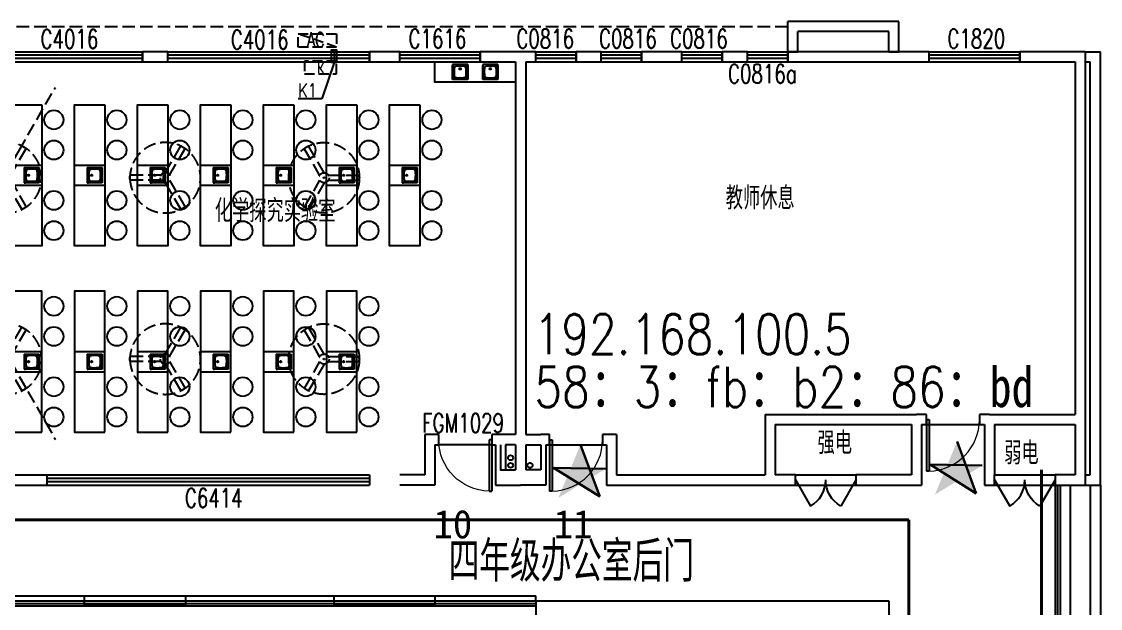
# Model space of a CAD drawing. Extents: x 447078 to 1776277, y 243534 to 519428.
# Drawn here: x 974596 to 995996, y 481491 to 493141 of the extents above; entities that cross this region are included whole.
import ezdxf

# ---------------------------------------------------------------- set-up
doc = ezdxf.new("R2010")
doc.units = 0
doc.header["$LTSCALE"] = 1000
doc.header["$MEASUREMENT"] = 0
for name, pattern in [('AP-02-RETAIL$0$DASH', [0.35, 0.25, -0.1]), ('CCDID0GLB00001', [30, 26.5, -1.5, 0.5, -1.5]), ('DASH', [0.35, 0.25, -0.1]), ('HIDDEN3', [1.905, 1.27, -0.635])]:
    doc.linetypes.add(name, pattern=pattern)
for name, color, linetype in [('A-DOOR', 2, 'Continuous'), ('A-DRAI', 61, 'Continuous'), ('A-EQPM-MECH', 191, 'Continuous'), ('A-FIXT-DASH', 211, 'HIDDEN3'), ('A-FURN', 251, 'Continuous'), ('A-GLAZ-BLIN', 9, 'Continuous'), ('A-HRAL', 104, 'Continuous'), ('A-HYDR', 1, 'CCDID0GLB00001'), ('A-OVER', 23, 'Continuous'), ('A-WALL', 140, 'Continuous'), ('A-WIND', 2, 'Continuous'), ('A-WIND-IDEN', 4, 'Continuous'), ('G-0-XREF', 2, 'Continuous'), ('G-ANNO-NOTE', 80, 'Continuous'), ('X-连廊栏杆修改', 43, 'Continuous'), ('家具', 9, 'Continuous')]:
    doc.layers.add(name, color=color, linetype=linetype)
doc.layers.add('A桥架图层', color=2, linetype='Continuous', lineweight=40)
doc.layers.add('A门禁安装位置', color=1, linetype='Continuous', lineweight=30)
doc.styles.add('_TCH_DIM', font='SIMPLEX', dxfattribs={"bigfont": 'GBCBIG'})
doc.styles.add('_TCH_WINDOW', font='SIMPLEX', dxfattribs={"height": 3.5, "bigfont": 'GBCBIG'})
doc.styles.add('CCDI_T_G02', font='simplex.shx', dxfattribs={"width": 0.8, "bigfont": 'zjdz.shx'})
doc.styles.add('CCDI_T_G03', font='')
doc.styles.add('Note$0$CCDI-TOG-02', font='simplex.shx', dxfattribs={"width": 0.8, "bigfont": 'zjdz.shx'})
doc.styles.get('CCDI_T_G03').set_extended_font_data('SimHei')

# ---------------------------------------------------------------- blocks, each defined once
blk = doc.blocks.new('连廊2F2')
at = {"layer": 'A-GLAZ-BLIN'}
for p, q in [((-253130, 156473), (-253130, 124573)), ((-252930, 156473), (-252930, 124573))]:
    blk.add_line(p, q, dxfattribs=at)
at = {"layer": 'A-HRAL'}
for p, q in [((-253780, 156473), (-253780, 124573)), ((-253730, 156473), (-253730, 124573))]:
    blk.add_line(p, q, dxfattribs=at)
at = {"layer": 'A-WALL'}
for p, q in [((-253230, 165073), (-252930, 165073)), ((-253230, 165073), (-253230, 164873)), ((-252930, 156473), (-252930, 165073)), ((-253230, 164873), (-253130, 164873)), ((-253130, 156673), (-253130, 164873)), ((-253230, 156673), (-253130, 156673)), ((-253230, 156673), (-253230, 156473)), ((-253230, 156473), (-252930, 156473))]:
    blk.add_line(p, q, dxfattribs=at)
at = {"layer": 'X-连廊栏杆修改'}
for p, q in [((-253830, 156473), (-253830, 124573)), ((-253530, 156473), (-253530, 124573))]:
    blk.add_line(p, q, dxfattribs=at)
blk = doc.blocks.new('PSG-LG')
at = {"layer": 'A-DRAI'}
for centre in [(56400, 13341), (56400, 13191)]:
    blk.add_circle(centre, 50, dxfattribs=at)
at = {"layer": 'A-HYDR'}
blk.add_circle((56784, 13191), 50, dxfattribs=at)
at = {"layer": 'A-WALL'}
blk.add_lwpolyline([(56200, 13600), (56200, 13100), (56500, 13100)], dxfattribs=at)
blk = doc.blocks.new('dfc-1')
at = {"layer": 'A-FURN', "linetype": 'DASH'}
for p, q in [((0, 100), (306, 630)), ((87, 50), (392, 580)), ((-87, 50), (-698, 50)), ((-87, -50), (-698, -50)), ((0, -100), (306, -630)), ((87, -50), (392, -580))]:
    blk.add_line(p, q, dxfattribs=at)
for radius in [700, 100, 10]:
    blk.add_circle((0, 0), radius, dxfattribs=at)
for start, end in [(55.904, 64.096), (175.904, 184.096), (295.904, 304.096)]:
    blk.add_arc((0, 0), 700, start, end, dxfattribs=at)
blk = doc.blocks.new('sinkt')
at = {"layer": 'A-FURN'}
for p, q in [((101833719, 17376395), (101833219, 17376395)), ((101833219, 17376395), (101833219, 17375995)), ((101833669, 17376345), (101833369, 17376345)), ((101833369, 17376345), (101833369, 17376045)), ((101833369, 17376345), (101833669, 17376345)), ((101833369, 17376329), (101833393, 17376329)), ((101833623, 17376329), (101833393, 17376329)), ((101833669, 17376045), (101833669, 17376345)), ((101833669, 17376345), (101833669, 17376045)), ((101833719, 17375995), (101833719, 17376395)), ((101833403, 17376221), (101833402, 17376216)), ((101833402, 17376216), (101833402, 17376212)), ((101833402, 17376212), (101833402, 17376207)), ((101833402, 17376207), (101833402, 17376204)), ((101833402, 17376204), (101833402, 17376201)), ((101833402, 17376201), (101833402, 17376198)), ((101833402, 17376198), (101833402, 17376196)), ((101833402, 17376196), (101833402, 17376193)), ((101833402, 17376193), (101833402, 17376187)), ((101833402, 17376187), (101833402, 17376181)), ((101833402, 17376181), (101833402, 17376175)), ((101833402, 17376175), (101833402, 17376169)), ((101833402, 17376169), (101833403, 17376163)), ((101833404, 17376236), (101833403, 17376230)), ((101833403, 17376230), (101833403, 17376226)), ((101833403, 17376226), (101833403, 17376221)), ((101833403, 17376163), (101833403, 17376157)), ((101833403, 17376157), (101833403, 17376151)), ((101833403, 17376151), (101833404, 17376145)), ((101833405, 17376248), (101833404, 17376242)), ((101833404, 17376242), (101833404, 17376236)), ((101833404, 17376145), (101833404, 17376139)), ((101833404, 17376139), (101833404, 17376133)), ((101833404, 17376133), (101833405, 17376127)), ((101833406, 17376259), (101833405, 17376254)), ((101833405, 17376254), (101833405, 17376248)), ((101833405, 17376127), (101833406, 17376121)), ((101833407, 17376269), (101833406, 17376264)), ((101833406, 17376264), (101833406, 17376259)), ((101833406, 17376121), (101833406, 17376115)), ((101833406, 17376115), (101833408, 17376109)), ((101833408, 17376273), (101833407, 17376269)), ((101833409, 17376278), (101833408, 17376273)), ((101833410, 17376282), (101833409, 17376278)), ((101833412, 17376285), (101833410, 17376282)), ((101833414, 17376288), (101833412, 17376285)), ((101833415, 17376291), (101833414, 17376288)), ((101833418, 17376294), (101833415, 17376291)), ((101833420, 17376296), (101833418, 17376294)), ((101833423, 17376299), (101833420, 17376296)), ((101833425, 17376301), (101833423, 17376299)), ((101833428, 17376303), (101833425, 17376301)), ((101833431, 17376305), (101833428, 17376303)), ((101833435, 17376307), (101833431, 17376305)), ((101833439, 17376309), (101833435, 17376307)), ((101833443, 17376310), (101833439, 17376309)), ((101833448, 17376311), (101833443, 17376310)), ((101833452, 17376312), (101833448, 17376311)), ((101833457, 17376312), (101833452, 17376312)), ((101833463, 17376313), (101833457, 17376312)), ((101833468, 17376314), (101833463, 17376313)), ((101833474, 17376314), (101833468, 17376314)), ((101833479, 17376315), (101833474, 17376314)), ((101833485, 17376315), (101833479, 17376315)), ((101833494, 17376316), (101833485, 17376315)), ((101833503, 17376316), (101833494, 17376316)), ((101833513, 17376316), (101833503, 17376316)), ((101833522, 17376316), (101833513, 17376316)), ((101833532, 17376316), (101833522, 17376316)), ((101833535, 17376316), (101833532, 17376316)), ((101833538, 17376316), (101833535, 17376316)), ((101833541, 17376316), (101833538, 17376316)), ((101833544, 17376316), (101833541, 17376316)), ((101833547, 17376316), (101833544, 17376316)), ((101833552, 17376315), (101833547, 17376316)), ((101833556, 17376315), (101833552, 17376315)), ((101833560, 17376315), (101833556, 17376315)), ((101833564, 17376315), (101833560, 17376315)), ((101833568, 17376314), (101833564, 17376315)), ((101833573, 17376314), (101833568, 17376314)), ((101833578, 17376314), (101833573, 17376314)), ((101833583, 17376313), (101833578, 17376314)), ((101833587, 17376313), (101833583, 17376313)), ((101833592, 17376312), (101833587, 17376313)), ((101833595, 17376312), (101833592, 17376312)), ((101833599, 17376311), (101833595, 17376312)), ((101833602, 17376310), (101833599, 17376311)), ((101833605, 17376309), (101833602, 17376310)), ((101833608, 17376307), (101833605, 17376309)), ((101833611, 17376306), (101833608, 17376307)), ((101833613, 17376304), (101833611, 17376306)), ((101833616, 17376302), (101833613, 17376304)), ((101833618, 17376300), (101833616, 17376302)), ((101833620, 17376297), (101833618, 17376300)), ((101833622, 17376295), (101833620, 17376297)), ((101833624, 17376292), (101833622, 17376295)), ((101833625, 17376290), (101833624, 17376292)), ((101833627, 17376287), (101833625, 17376290)), ((101833628, 17376284), (101833627, 17376287)), ((101833629, 17376280), (101833628, 17376284)), ((101833630, 17376276), (101833629, 17376280)), ((101833629, 17376109), (101833630, 17376114)), ((101833631, 17376272), (101833630, 17376276)), ((101833630, 17376114), (101833631, 17376118)), ((101833631, 17376268), (101833631, 17376272)), ((101833632, 17376264), (101833631, 17376268)), ((101833631, 17376123), (101833632, 17376128)), ((101833631, 17376118), (101833631, 17376123)), ((101833633, 17376257), (101833632, 17376264)), ((101833632, 17376131), (101833633, 17376135)), ((101833632, 17376128), (101833632, 17376131)), ((101833634, 17376250), (101833633, 17376257)), ((101833633, 17376135), (101833634, 17376139)), ((101833634, 17376243), (101833634, 17376250)), ((101833635, 17376236), (101833634, 17376243)), ((101833634, 17376142), (101833635, 17376146)), ((101833634, 17376139), (101833634, 17376142)), ((101833636, 17376229), (101833635, 17376236)), ((101833635, 17376151), (101833636, 17376156)), ((101833635, 17376146), (101833635, 17376151)), ((101833636, 17376222), (101833636, 17376229)), ((101833637, 17376215), (101833636, 17376222)), ((101833636, 17376176), (101833637, 17376180)), ((101833636, 17376172), (101833636, 17376176)), ((101833636, 17376167), (101833636, 17376172)), ((101833636, 17376161), (101833636, 17376167)), ((101833636, 17376156), (101833636, 17376161)), ((101833637, 17376207), (101833637, 17376215)), ((101833637, 17376200), (101833637, 17376207)), ((101833637, 17376193), (101833637, 17376200)), ((101833637, 17376189), (101833637, 17376193)), ((101833637, 17376184), (101833637, 17376189)), ((101833637, 17376180), (101833637, 17376184)), ((101833654, 17376195), (101833654, 17376298)), ((101833654, 17376195), (101833654, 17376091)), ((101833219, 17375995), (101833719, 17375995)), ((101833369, 17376060), (101833393, 17376060)), ((101833369, 17376045), (101833669, 17376045)), ((101833369, 17376045), (101833393, 17376045)), ((101833623, 17376060), (101833393, 17376060)), ((101833669, 17376045), (101833393, 17376045)), ((101833408, 17376109), (101833410, 17376103)), ((101833410, 17376103), (101833412, 17376099)), ((101833412, 17376099), (101833414, 17376095)), ((101833414, 17376095), (101833417, 17376091)), ((101833417, 17376091), (101833420, 17376088)), ((101833420, 17376088), (101833424, 17376085)), ((101833424, 17376085), (101833430, 17376082)), ((101833430, 17376082), (101833436, 17376079)), ((101833436, 17376079), (101833443, 17376077)), ((101833443, 17376077), (101833450, 17376076)), ((101833450, 17376076), (101833457, 17376075)), ((101833457, 17376075), (101833464, 17376075)), ((101833464, 17376075), (101833472, 17376074)), ((101833472, 17376074), (101833479, 17376074)), ((101833479, 17376074), (101833486, 17376074)), ((101833486, 17376074), (101833493, 17376074)), ((101833493, 17376074), (101833501, 17376073)), ((101833501, 17376073), (101833509, 17376073)), ((101833509, 17376073), (101833516, 17376073)), ((101833516, 17376073), (101833524, 17376073)), ((101833524, 17376073), (101833531, 17376073)), ((101833531, 17376073), (101833538, 17376074)), ((101833538, 17376074), (101833545, 17376074)), ((101833545, 17376074), (101833552, 17376074)), ((101833552, 17376074), (101833558, 17376075)), ((101833558, 17376075), (101833565, 17376075)), ((101833565, 17376075), (101833570, 17376076)), ((101833570, 17376076), (101833575, 17376076)), ((101833575, 17376076), (101833580, 17376076)), ((101833580, 17376076), (101833585, 17376077)), ((101833585, 17376077), (101833590, 17376077)), ((101833590, 17376077), (101833593, 17376078)), ((101833593, 17376078), (101833597, 17376078)), ((101833597, 17376078), (101833600, 17376079)), ((101833600, 17376079), (101833604, 17376081)), ((101833604, 17376081), (101833607, 17376082)), ((101833607, 17376082), (101833609, 17376083)), ((101833609, 17376083), (101833611, 17376085)), ((101833611, 17376085), (101833613, 17376086)), ((101833613, 17376086), (101833615, 17376088)), ((101833615, 17376088), (101833617, 17376090)), ((101833617, 17376090), (101833619, 17376093)), ((101833619, 17376093), (101833622, 17376095)), ((101833622, 17376095), (101833624, 17376098)), ((101833624, 17376098), (101833626, 17376101)), ((101833626, 17376101), (101833627, 17376105)), ((101833627, 17376105), (101833629, 17376109))]:
    blk.add_line(p, q, dxfattribs=at)
for centre, radius in [((101833393, 17376314), 9.18), ((101833457, 17376195), 15.3)]:
    blk.add_circle(centre, radius, dxfattribs=at)
for centre, start, end in [((101833623, 17376298), 0, 90), ((101833623, 17376091), 270, 0)]:
    blk.add_arc(centre, 30.9, start, end, dxfattribs=at)
blk = doc.blocks.new('CHAIR4')
at = {"layer": 'A-FURN'}
for p, q in [((-449, 226), (0, 248)), ((0, 248), (0, -248)), ((-449, -226), (0, -248))]:
    blk.add_line(p, q, dxfattribs=at)
for centre, radius, start, end in [((267, 0), 767, 164.2925, 195.7075), ((-447, 201), 25, 92.8624, 164.2925), ((-447, -201), 25, 195.7075, 267.1376)]:
    blk.add_arc(centre, radius, start, end, dxfattribs=at)
blk = doc.blocks.new('sinks')
at = {"layer": 'A-FURN'}
for p, q in [((101861908, 17372404), (101861908, 17372383)), ((101861908, 17372154), (101861908, 17372383)), ((101861921, 17372192), (101861921, 17372404)), ((101861933, 17372318), (101861932, 17372312)), ((101861932, 17372312), (101861932, 17372306)), ((101861932, 17372306), (101861932, 17372300)), ((101861932, 17372300), (101861932, 17372294)), ((101861932, 17372294), (101861932, 17372287)), ((101861932, 17372287), (101861932, 17372281)), ((101861932, 17372281), (101861932, 17372275)), ((101861932, 17372275), (101861932, 17372269)), ((101861932, 17372269), (101861932, 17372263)), ((101861932, 17372263), (101861932, 17372257)), ((101861934, 17372336), (101861933, 17372330)), ((101861933, 17372330), (101861933, 17372324)), ((101861933, 17372324), (101861933, 17372318)), ((101861935, 17372342), (101861934, 17372336)), ((101861937, 17372348), (101861935, 17372342)), ((101861939, 17372353), (101861937, 17372348)), ((101861942, 17372358), (101861939, 17372353)), ((101861944, 17372361), (101861942, 17372358)), ((101861947, 17372364), (101861944, 17372361)), ((101861950, 17372366), (101861947, 17372364)), ((101861953, 17372368), (101861950, 17372366)), ((101861956, 17372370), (101861953, 17372368)), ((101861961, 17372371), (101861956, 17372370)), ((101861966, 17372372), (101861961, 17372371)), ((101861971, 17372373), (101861966, 17372372)), ((101861976, 17372374), (101861971, 17372373)), ((101861981, 17372374), (101861976, 17372374)), ((101861986, 17372374), (101861981, 17372374)), ((101861991, 17372375), (101861986, 17372374)), ((101861997, 17372375), (101861991, 17372375)), ((101862002, 17372375), (101861997, 17372375)), ((101862007, 17372376), (101862002, 17372375)), ((101862012, 17372376), (101862007, 17372376)), ((101862017, 17372376), (101862012, 17372376)), ((101862021, 17372376), (101862017, 17372376)), ((101862026, 17372376), (101862021, 17372376)), ((101862031, 17372376), (101862026, 17372376)), ((101862034, 17372376), (101862031, 17372376)), ((101862036, 17372376), (101862034, 17372376)), ((101862038, 17372376), (101862036, 17372376)), ((101862041, 17372376), (101862038, 17372376)), ((101862043, 17372376), (101862041, 17372376)), ((101862047, 17372376), (101862043, 17372376)), ((101862051, 17372376), (101862047, 17372376)), ((101862055, 17372376), (101862051, 17372376)), ((101862059, 17372376), (101862055, 17372376)), ((101862063, 17372375), (101862059, 17372376)), ((101862067, 17372375), (101862063, 17372375)), ((101862072, 17372374), (101862067, 17372375)), ((101862077, 17372374), (101862072, 17372374)), ((101862082, 17372373), (101862077, 17372374)), ((101862087, 17372373), (101862082, 17372373)), ((101862091, 17372373), (101862087, 17372373)), ((101862094, 17372372), (101862091, 17372373)), ((101862098, 17372371), (101862094, 17372372)), ((101862102, 17372371), (101862098, 17372371)), ((101862106, 17372369), (101862102, 17372371)), ((101862108, 17372368), (101862106, 17372369)), ((101862111, 17372367), (101862108, 17372368)), ((101862113, 17372365), (101862111, 17372367)), ((101862115, 17372363), (101862113, 17372365)), ((101862117, 17372361), (101862115, 17372363)), ((101862120, 17372359), (101862117, 17372361)), ((101862122, 17372357), (101862120, 17372359)), ((101862123, 17372354), (101862122, 17372357)), ((101862125, 17372352), (101862123, 17372354)), ((101862127, 17372349), (101862125, 17372352)), ((101862128, 17372345), (101862127, 17372349)), ((101862129, 17372342), (101862128, 17372345)), ((101862130, 17372338), (101862129, 17372342)), ((101862130, 17372334), (101862130, 17372338)), ((101862131, 17372330), (101862130, 17372334)), ((101862132, 17372326), (101862131, 17372330)), ((101862132, 17372321), (101862132, 17372326)), ((101862132, 17372317), (101862132, 17372321)), ((101862133, 17372312), (101862132, 17372317)), ((101862133, 17372307), (101862133, 17372312)), ((101862134, 17372300), (101862133, 17372307)), ((101862134, 17372292), (101862134, 17372300)), ((101862134, 17372284), (101862134, 17372292)), ((101862134, 17372276), (101862134, 17372284)), ((101862134, 17372268), (101862134, 17372276)), ((101862134, 17372266), (101862134, 17372268)), ((101862134, 17372263), (101862134, 17372266)), ((101862134, 17372260), (101862134, 17372263)), ((101862145, 17372192), (101862145, 17372404)), ((101862158, 17372404), (101862158, 17372154)), ((101862158, 17372154), (101861908, 17372154)), ((101861932, 17372257), (101861933, 17372252)), ((101861933, 17372252), (101861933, 17372246)), ((101861933, 17372246), (101861933, 17372240)), ((101861933, 17372240), (101861934, 17372236)), ((101861934, 17372236), (101861934, 17372232)), ((101861934, 17372232), (101861934, 17372228)), ((101861934, 17372228), (101861935, 17372224)), ((101861935, 17372224), (101861935, 17372220)), ((101861935, 17372220), (101861935, 17372217)), ((101861935, 17372217), (101861936, 17372214)), ((101861936, 17372214), (101861937, 17372211)), ((101861937, 17372211), (101861938, 17372208)), ((101861938, 17372208), (101861939, 17372206)), ((101861939, 17372206), (101861940, 17372204)), ((101861940, 17372204), (101861941, 17372202)), ((101861941, 17372202), (101861943, 17372200)), ((101861943, 17372200), (101861944, 17372199)), ((101861944, 17372199), (101861946, 17372197)), ((101861946, 17372197), (101861948, 17372195)), ((101862033, 17372167), (101861946, 17372167)), ((101861948, 17372195), (101861950, 17372193)), ((101861950, 17372193), (101861953, 17372191)), ((101861953, 17372191), (101861955, 17372190)), ((101861955, 17372190), (101861958, 17372189)), ((101861958, 17372189), (101861962, 17372187)), ((101861962, 17372187), (101861965, 17372186)), ((101861965, 17372186), (101861969, 17372186)), ((101861969, 17372186), (101861973, 17372185)), ((101861973, 17372185), (101861977, 17372185)), ((101861977, 17372185), (101861980, 17372184)), ((101861980, 17372184), (101861983, 17372184)), ((101861983, 17372184), (101861986, 17372183)), ((101861986, 17372183), (101861989, 17372183)), ((101861989, 17372183), (101861992, 17372182)), ((101861992, 17372182), (101861997, 17372182)), ((101861997, 17372182), (101862001, 17372182)), ((101862001, 17372182), (101862005, 17372181)), ((101862005, 17372181), (101862009, 17372181)), ((101862009, 17372181), (101862014, 17372181)), ((101862014, 17372181), (101862017, 17372181)), ((101862017, 17372181), (101862021, 17372181)), ((101862021, 17372181), (101862024, 17372180)), ((101862024, 17372180), (101862028, 17372180)), ((101862028, 17372180), (101862031, 17372180)), ((101862031, 17372180), (101862037, 17372180)), ((101862033, 17372167), (101862119, 17372167)), ((101862037, 17372180), (101862043, 17372180)), ((101862043, 17372180), (101862050, 17372180)), ((101862050, 17372180), (101862056, 17372181)), ((101862056, 17372181), (101862062, 17372181)), ((101862062, 17372181), (101862068, 17372182)), ((101862068, 17372182), (101862073, 17372183)), ((101862073, 17372183), (101862079, 17372183)), ((101862079, 17372183), (101862085, 17372184)), ((101862085, 17372184), (101862090, 17372185)), ((101862090, 17372185), (101862094, 17372185)), ((101862094, 17372185), (101862097, 17372185)), ((101862097, 17372185), (101862101, 17372186)), ((101862101, 17372186), (101862104, 17372187)), ((101862104, 17372187), (101862107, 17372188)), ((101862107, 17372188), (101862110, 17372189)), ((101862110, 17372189), (101862112, 17372190)), ((101862112, 17372190), (101862114, 17372192)), ((101862114, 17372192), (101862116, 17372193)), ((101862116, 17372193), (101862119, 17372195)), ((101862119, 17372195), (101862120, 17372197)), ((101862120, 17372197), (101862122, 17372198)), ((101862122, 17372198), (101862124, 17372200)), ((101862124, 17372200), (101862125, 17372202)), ((101862125, 17372202), (101862127, 17372204)), ((101862127, 17372204), (101862128, 17372207)), ((101862128, 17372207), (101862129, 17372210)), ((101862129, 17372210), (101862130, 17372212)), ((101862130, 17372215), (101862131, 17372218)), ((101862130, 17372212), (101862130, 17372215)), ((101862131, 17372222), (101862132, 17372226)), ((101862131, 17372218), (101862131, 17372222)), ((101862132, 17372234), (101862133, 17372238)), ((101862132, 17372230), (101862132, 17372234)), ((101862132, 17372226), (101862132, 17372230)), ((101862133, 17372252), (101862134, 17372255)), ((101862133, 17372248), (101862133, 17372252)), ((101862133, 17372245), (101862133, 17372248)), ((101862133, 17372241), (101862133, 17372245)), ((101862133, 17372238), (101862133, 17372241)), ((101862134, 17372258), (101862134, 17372260)), ((101862134, 17372255), (101862134, 17372258))]:
    blk.add_line(p, q, dxfattribs=at)
blk.add_lwpolyline([(101862158, 17372404), (101861908, 17372404)], dxfattribs=at)
for centre, radius in [((101862033, 17372330), 12.8), ((101862132, 17372383), 7.65)]:
    blk.add_circle(centre, radius, dxfattribs=at)
for centre, start, end in [((101861946, 17372192), 180, 270), ((101862119, 17372192), 270, 0)]:
    blk.add_arc(centre, 25.7, start, end, dxfattribs=at)
blk = doc.blocks.new('HXSYS')
at = {"layer": 'A-FURN'}
for p, q in [((700, 2050), (1300, 2050)), ((1950, 2050), (2550, 2050)), ((3200, 2050), (3800, 2050)), ((4450, 2050), (5050, 2050)), ((5700, 2050), (6300, 2050)), ((6950, 2050), (7550, 2050)), ((8200, 2050), (8800, 2050)), ((700, 1650), (1300, 1650)), ((1950, 1650), (2550, 1650)), ((3200, 1650), (3800, 1650)), ((4450, 1650), (5050, 1650)), ((5700, 1650), (6300, 1650)), ((6950, 1650), (7550, 1650)), ((8200, 1650), (8800, 1650)), ((700, -1650), (1300, -1650)), ((1950, -1650), (2550, -1650)), ((3200, -1650), (3800, -1650)), ((4450, -1650), (5050, -1650)), ((5700, -1650), (6300, -1650)), ((6950, -1650), (7550, -1650)), ((700, -2050), (1300, -2050)), ((1950, -2050), (2550, -2050)), ((3200, -2050), (3800, -2050)), ((4450, -2050), (5050, -2050)), ((5700, -2050), (6300, -2050)), ((6950, -2050), (7550, -2050))]:
    blk.add_line(p, q, dxfattribs=at)
for points in [[(1300, 3250), (1300, 450), (700, 450), (700, 3250)], [(2550, 3250), (2550, 450), (1950, 450), (1950, 3250)], [(3800, 3250), (3800, 450), (3200, 450), (3200, 3250)], [(5050, 3250), (5050, 450), (4450, 450), (4450, 3250)], [(6300, 3250), (6300, 450), (5700, 450), (5700, 3250)], [(7550, 3250), (7550, 450), (6950, 450), (6950, 3250)], [(8800, 3250), (8800, 450), (8200, 450), (8200, 3250)], [(-1700, 2785), (-1700, 2765), (-1470, 2765), (-1470, 2785)], [(-1450, 2875), (-1450, 875), (-1470, 875), (-1470, 2875)], [(-1600, -1900), (-1600, 2100), (-1700, 2100), (-1700, -1900)], [(0, 1300), (-650, 1300), (-650, -1100), (0, -1100)], [(-1700, 985), (-1700, 965), (-1470, 965), (-1470, 985)], [(1300, -3250), (1300, -450), (700, -450), (700, -3250)], [(2550, -3250), (2550, -450), (1950, -450), (1950, -3250)], [(3800, -3250), (3800, -450), (3200, -450), (3200, -3250)], [(5050, -3250), (5050, -450), (4450, -450), (4450, -3250)], [(6300, -3250), (6300, -450), (5700, -450), (5700, -3250)], [(7550, -3250), (7550, -450), (6950, -450), (6950, -3250)]]:
    blk.add_lwpolyline(points, close=True, dxfattribs=at)
for centre in [(1540, 2950), (2790, 2950), (4040, 2950), (5290, 2950), (6540, 2950), (7790, 2950), (9040, 2950), (1540, 2350), (2790, 2350), (4040, 2350), (5290, 2350), (6540, 2350), (7790, 2350), (9040, 2350), (1540, 1350), (2790, 1350), (4040, 1350), (5290, 1350), (6540, 1350), (7790, 1350), (9040, 1350), (1540, 750), (2790, 750), (4040, 750), (5290, 750), (6540, 750), (7790, 750), (9040, 750), (1540, -750), (2790, -750), (4040, -750), (5290, -750), (6540, -750), (7790, -750), (1540, -1350), (2790, -1350), (4040, -1350), (5290, -1350), (6540, -1350), (7790, -1350), (1540, -2350), (2790, -2350), (4040, -2350), (5290, -2350), (6540, -2350), (7790, -2350), (1540, -2950), (2790, -2950), (4040, -2950), (5290, -2950), (6540, -2950), (7790, -2950)]:
    blk.add_circle(centre, 190, dxfattribs=at)
at = {"layer": '家具', "linetype": 'DASH'}
for points in [[(-1600, -1900), (1572, 3594)], [(-1600, 2100), (1572, -3394)]]:
    blk.add_lwpolyline(points, dxfattribs=at)
at = {"layer": '家具'}
blk.add_lwpolyline([(-1700, 2500), (-950, 2500, -0.414214), (-650, 2200), (-650, -2000, -0.414214), (-950, -2300), (-1700, -2300)], format="xyb", dxfattribs=at)
at = {"layer": 'A-FURN', "extrusion": (0, 0, -1), "zscale": -1, "rotation": 180}
for p in [(-600, 1800), (-3750, 1800), (-600, -1800), (-3750, -1800)]:
    blk.add_blockref('dfc-1', p, dxfattribs=at)
at = {"layer": 'A-FURN', "rotation": 180}
for name, p in [('dfc-1', (6900, 1800)), ('sinkt', (101833144, 17377045)), ('dfc-1', (6900, -1800))]:
    blk.add_blockref(name, p, dxfattribs=at)
at = {"layer": 'A-FURN', "xscale": 1.19999985396862, "yscale": 1.19999985396862, "zscale": 1.19999985396862, "rotation": 90}
for p in [(20847832, -122232575), (20849082, -122232575), (20850332, -122232575), (20851582, -122232575), (20852832, -122232575), (20854082, -122232575), (20855332, -122232575), (20847832, -122236275), (20849082, -122236275), (20850332, -122236275), (20851582, -122236275), (20852832, -122236275), (20854082, -122236275)]:
    blk.add_blockref('sinks', p, dxfattribs=at)
at = {"layer": 'A-FURN', "xscale": 0.9000000059604645, "yscale": 0.9000000059604645, "zscale": 0.9000000059604645}
blk.add_blockref('CHAIR4', (-700, 100), dxfattribs=at)
blk = doc.blocks.new('bc-kty')
at = {"layer": 'A-EQPM-MECH', "linetype": 'DASH', "ltscale": 0.8}
blk.add_line((100, 176), (-665, 443), dxfattribs=at)
for points in [[(100, 176), (-665, 176), (-665, 443), (100, 443)], [(-538, -350), (100, -350), (100, -100), (-538, -100)]]:
    blk.add_lwpolyline(points, close=True, dxfattribs=at)
at = {"layer": 'A-EQPM-MECH'}
blk.add_lwpolyline([(100, -125), (0, -125), (0, 125), (100, 125)], close=True, dxfattribs=at)
blk.add_lwpolyline([(50, 125), (50, -125)], dxfattribs=at)
at = {"layer": 'A-FIXT-DASH'}
blk.add_lwpolyline([(50, -125), (-194, -849), (-664, -849)], dxfattribs=at)
at = {"layer": 'A-EQPM-MECH', "style": '_TCH_DIM', "width": 0.705882}
blk.add_text('AC', height=297.5, dxfattribs=at).set_placement((-487, 176))
at = {"layer": 'A-EQPM-MECH', "style": 'Note$0$CCDI-TOG-02', "text_generation_flag": 4, "width": 0.8}
blk.add_text('K', height=200, dxfattribs=at).set_placement((-284, -132))
at = {"layer": 'A-FIXT-DASH', "style": 'CCDI_T_G02', "width": 0.8}
blk.add_text('K1', height=265.8, dxfattribs=at).set_placement((-664, -812))
blk = doc.blocks.new('LGEET2423')
at = {"layer": 'X-连廊栏杆修改'}
for points in [[(48050, 200), (50050, 200), (50050, 0), (48050, 0)], [(53000, 200), (55000, 200), (55000, 0), (53000, 0)]]:
    blk.add_lwpolyline(points, close=True, dxfattribs=at)
blk = doc.blocks.new('$DorLib2D$00000228')
at = {"color": 0}
blk.add_line((0.5, 0), (0, 0.866), dxfattribs=at)
blk.add_arc((0.5, 0), 1, 120, 180, dxfattribs=at)
blk = doc.blocks.new('$TCHSYS$WIN2D')
for p, q in [((-0.5, 0.5), (0.5, 0.5)), ((-0.5, 0.5), (-0.5, -0.5)), ((0.5, 0.5), (0.5, -0.5)), ((0.5, 0.1667), (-0.5, 0.1667)), ((0.5, -0.1667), (-0.5, -0.1667)), ((-0.5, -0.5), (0.5, -0.5))]:
    blk.add_line(p, q)
blk = doc.blocks.new('$DorLib2D$00000001')
for p, q in [((0.45, 0.975), (0.5, 0.975)), ((0.45, 0), (0.45, 0.975)), ((0.5, 0), (0.5, 0.975)), ((0.5, 0), (0.45, 0))]:
    blk.add_line(p, q)
at = {"lineweight": 13}
blk.add_arc((0.475, 0), 0.975, 91.4693, 180, dxfattribs=at)
blk = doc.blocks.new('门禁点位')
at = {"layer": 'A门禁安装位置'}
h = blk.add_hatch(color=256, dxfattribs=at)
h.paths.add_polyline_path([(-211491, 79015), (-211665, 79485), (-211858, 79022)])
h.paths.add_polyline_path([(-211858, 79022), (-211926, 78858), (-211670, 78698), (-211429, 78847), (-211491, 79015)])
h.paths.add_polyline_path([(-211429, 78847), (-211165, 79009), (-211491, 79015), (-211429, 78847)])
h.paths.add_polyline_path([(-211670, 78698), (-211285, 78457), (-211429, 78847)])
h.paths.add_polyline_path([(-211926, 78858), (-212105, 78430), (-211670, 78698)])
h.paths.add_polyline_path([(-211858, 79022), (-212198, 79028), (-211926, 78858)])
for p, q in [((-211665, 79485), (-211285, 78457)), ((-212198, 79028), (-211165, 79009)), ((-211285, 78457), (-212198, 79028))]:
    blk.add_line(p, q, dxfattribs=at)

msp = doc.modelspace()

# ---------------------------------------------------------------- linework, layer by layer
at = {"layer": 'A-DOOR'}
for p, q in [((992545.6, 485141.4), (993595.6, 485141.4)), ((992545.6, 485141.4), (993595.6, 485141.4)), ((983920.6, 484741.4), (982870.6, 484741.4)), ((985070.6, 484741.4), (986120.6, 484741.4)), ((989945.6, 484141.4), (990545.6, 484141.4)), ((990545.6, 484141.4), (991145.6, 484141.4)), ((993895.6, 484141.4), (994495.6, 484141.4)), ((994495.6, 484141.4), (995095.6, 484141.4)), ((989945.6, 483941.4), (990545.6, 483941.4)), ((990545.6, 483941.4), (991145.6, 483941.4)), ((993895.6, 483941.4), (994495.6, 483941.4)), ((994495.6, 483941.4), (995095.6, 483941.4))]:
    msp.add_line(p, q, dxfattribs=at)
at = {"layer": 'A-FURN'}
msp.add_lwpolyline([(984395.6, 492341.4), (984395.6, 491941.4), (982795.6, 491941.4), (982795.6, 492341.4)], dxfattribs=at)
at = {"layer": 'A-HRAL'}
for points in [[(927845.6, 483941.4), (927845.6, 481591.4), (984795.6, 481591.4)], [(927895.6, 483941.4), (927895.6, 481641.4), (984795.6, 481641.4)]]:
    msp.add_lwpolyline(points, dxfattribs=at)
at = {"layer": 'A-OVER', "linetype": 'AP-02-RETAIL$0$DASH'}
msp.add_line((950695.6, 493041.4), (989795.6, 493041.4), dxfattribs=at)
at = {"layer": 'A-OVER'}
msp.add_line((984795.6, 481641.4), (984795.6, 481741.4), dxfattribs=at)
for points in [[(927795.6, 483941.4), (927795.6, 481541.4), (984795.6, 481541.4)], [(927995.6, 483941.4), (927995.6, 481741.4), (984795.6, 481741.4)], [(975845.6, 481741.4), (977845.6, 481741.4)], [(980795.6, 481741.4), (982795.6, 481741.4)]]:
    msp.add_lwpolyline(points, dxfattribs=at)
at = {"layer": 'A-WALL'}
for p, q in [((989795.6, 492541.4), (989795.6, 493141.4)), ((991995.6, 493141.4), (989795.6, 493141.4)), ((991995.6, 492541.4), (991995.6, 493141.4)), ((989995.6, 492541.4), (989995.6, 492941.4)), ((991795.6, 492941.4), (989995.6, 492941.4)), ((991795.6, 492541.4), (991795.6, 492941.4)), ((977495.6, 492541.4), (976995, 492541.4)), ((976995, 492541.4), (976995, 492341.4)), ((977495.6, 492341.4), (977495.6, 492541.4)), ((982095.6, 492541.4), (981495.6, 492541.4)), ((981495.6, 492541.4), (981495.6, 492341.4)), ((982095.6, 492341.4), (982095.6, 492541.4)), ((984495.6, 492541.4), (983695.6, 492541.4)), ((983695.6, 492541.4), (983695.6, 492341.4)), ((984795.6, 492541.4), (984495.6, 492541.4)), ((984795.6, 492341.4), (984795.6, 492541.4)), ((986095.6, 492541.4), (985595.6, 492541.4)), ((985595.6, 492541.4), (985595.6, 492341.4)), ((986095.6, 492341.4), (986095.6, 492541.4)), ((987695.6, 492541.4), (986895.6, 492541.4)), ((986895.6, 492541.4), (986895.6, 492341.4)), ((987695.6, 492341.4), (987695.6, 492541.4)), ((988995.6, 492541.4), (988495.6, 492541.4)), ((988495.6, 492541.4), (988495.6, 492341.4)), ((988995.6, 492341.4), (988995.6, 492541.4)), ((989795.6, 492541.4), (989995.6, 492541.4)), ((992595.6, 492541.4), (989795.6, 492541.4)), ((989795.6, 492541.4), (989795.6, 492341.4)), ((991795.6, 492541.4), (991995.6, 492541.4)), ((992595.6, 492341.4), (992595.6, 492541.4)), ((995695.6, 492541.4), (994395.6, 492541.4)), ((994395.6, 492541.4), (994395.6, 492341.4)), ((995695.6, 492541.4), (995695.6, 485241.4)), ((976995, 492341.4), (977495.6, 492341.4)), ((981495.6, 492341.4), (982095.6, 492341.4)), ((983695.6, 492341.4), (984395.6, 492341.4)), ((984395.6, 492341.4), (984395.6, 484941.4)), ((984595.6, 492341.4), (984595.6, 484941.4)), ((984595.6, 492341.4), (984795.6, 492341.4)), ((985595.6, 492341.4), (986095.6, 492341.4)), ((986895.6, 492341.4), (987695.6, 492341.4)), ((988495.6, 492341.4), (988995.6, 492341.4)), ((989795.6, 492341.4), (992595.6, 492341.4)), ((994395.6, 492341.4), (995495.6, 492341.4)), ((995495.6, 492341.4), (995495.6, 485341.4)), ((989345.6, 485341.4), (989345.6, 484141.4)), ((989345.6, 485341.4), (992345.6, 485341.4)), ((989545.6, 485141.4), (989545.6, 484141.4)), ((989545.6, 485141.4), (992245.6, 485141.4)), ((992245.6, 485141.4), (992245.6, 484141.4)), ((992545.6, 485341.4), (992345.6, 485341.4)), ((992445.6, 485141.4), (992445.6, 483941.4)), ((992445.6, 485141.4), (992545.6, 485141.4)), ((992545.6, 485141.4), (992545.6, 485341.4)), ((993795.6, 485341.4), (993595.6, 485341.4)), ((993595.6, 485341.4), (993595.6, 485141.4)), ((993595.6, 485141.4), (993695.6, 485141.4)), ((993695.6, 485141.4), (993695.6, 483941.4)), ((993795.6, 485341.4), (995495.6, 485341.4)), ((993895.6, 485141.4), (993895.6, 484141.4)), ((993895.6, 485141.4), (995495.6, 485141.4)), ((995495.6, 485141.4), (995495.6, 484141.4)), ((995695.6, 485241.4), (995695.6, 483941.4)), ((982595.6, 484941.4), (982595.6, 484141.4)), ((982870.6, 484941.4), (982595.6, 484941.4)), ((982870.6, 484741.4), (982870.6, 484941.4)), ((984095.6, 484941.4), (983920.6, 484941.4)), ((983920.6, 484941.4), (983920.6, 484741.4)), ((984395.6, 484941.4), (984095.6, 484941.4)), ((984595.6, 484941.4), (984895.6, 484941.4)), ((985070.6, 484941.4), (984895.6, 484941.4)), ((985070.6, 484741.4), (985070.6, 484941.4)), ((986395.6, 484941.4), (986120.6, 484941.4)), ((986120.6, 484941.4), (986120.6, 484741.4)), ((986395.6, 484941.4), (986395.6, 484141.4)), ((982795.6, 484741.4), (982795.6, 483941.4)), ((982795.6, 484741.4), (982870.6, 484741.4)), ((983920.6, 484741.4), (983995.6, 484741.4)), ((983995.6, 484741.4), (983995.6, 483941.4)), ((984195.6, 484741.4), (984195.6, 484241.4)), ((984395.6, 484741.4), (984195.6, 484741.4)), ((984395.6, 484741.4), (984395.6, 484241.4)), ((984595.6, 484741.4), (984595.6, 484241.4)), ((984595.6, 484741.4), (984895.6, 484741.4)), ((984895.6, 484741.4), (984895.6, 484241.4)), ((984995.6, 484741.4), (984995.6, 483941.4)), ((984995.6, 484741.4), (985070.6, 484741.4)), ((986120.6, 484741.4), (986195.6, 484741.4)), ((986195.6, 484741.4), (986195.6, 483941.4)), ((973595.6, 484141.4), (975095.6, 484141.4)), ((982595.6, 484141.4), (982095.6, 484141.4)), ((984195.6, 484241.4), (984395.6, 484241.4)), ((984895.6, 484241.4), (984595.6, 484241.4)), ((986395.6, 484141.4), (989345.6, 484141.4)), ((989945.6, 484141.4), (989545.6, 484141.4)), ((989945.6, 483941.4), (989945.6, 484141.4)), ((992245.6, 484141.4), (991145.6, 484141.4)), ((991145.6, 484141.4), (991145.6, 483941.4)), ((993895.6, 483941.4), (993895.6, 484141.4)), ((995495.6, 484141.4), (995095.6, 484141.4)), ((995095.6, 484141.4), (995095.6, 483941.4)), ((973395.6, 483941.4), (975095.6, 483941.4)), ((982795.6, 483941.4), (982095.6, 483941.4)), ((983995.6, 483941.4), (984495.6, 483941.4)), ((984995.6, 483941.4), (984495.6, 483941.4)), ((986195.6, 483941.4), (989445.6, 483941.4)), ((989445.6, 483941.4), (989945.6, 483941.4)), ((991145.6, 483941.4), (992445.6, 483941.4)), ((993695.6, 483941.4), (993895.6, 483941.4)), ((995095.6, 483941.4), (995695.6, 483941.4)), ((984795.6, 481641.4), (991795.6, 481641.4)), ((984795.6, 481641.4), (984795.6, 479741.4)), ((991795.6, 481641.4), (991795.6, 477341.4))]:
    msp.add_line(p, q, dxfattribs=at)
at = {"layer": 'A-WIND'}
for p, q in [((975095.6, 484141.4), (975095.6, 483941.4)), ((975095.6, 484141.4), (981495.6, 484141.4)), ((975095.6, 484074.7), (981495.6, 484074.7)), ((981495.6, 484141.4), (981495.6, 483941.4)), ((975095.6, 484008.1), (981495.6, 484008.1)), ((975095.6, 483941.4), (981495.6, 483941.4))]:
    msp.add_line(p, q, dxfattribs=at)
at = {"layer": 'A桥架图层'}
for p, q in [((994827.5, 484239.8), (994827.5, 392421.4)), ((933972.6, 483250.5), (992195.7, 483250.5)), ((992195.7, 483250.5), (992195.7, 459048))]:
    msp.add_line(p, q, dxfattribs=at)

# ---------------------------------------------------------------- block references
msp.add_blockref('连廊2F2', (1248925.4, 327468.2))
at = {"layer": 'A-DOOR'}
for name, p, xscale, yscale, zscale, rotation in [('$DorLib2D$00000001', (993070.6, 485241.4), -1050, -1050, -1050, 359.9999999998595), ('$DorLib2D$00000001', (983395.6, 484841.4), -1050, 1050, -1050, 180.0000000001405), ('$DorLib2D$00000001', (985595.6, 484841.4), -1050, -1050, -1050, 359.9999999998595), ('$DorLib2D$00000228', (990245.6, 484041.4), -600, -600, -600, 1.795799283070434e-11), ('$DorLib2D$00000228', (990845.6, 484041.4), 600, -600, 600, 1.795799283070434e-11), ('$DorLib2D$00000228', (994195.6, 484041.4), -600, -600, -600, 3.946479722704888e-10), ('$DorLib2D$00000228', (994795.6, 484041.4), 600, -600, 600, 3.946479722704888e-10)]:
    msp.add_blockref(name, p, dxfattribs=dict(at, xscale=xscale, yscale=yscale, zscale=zscale, rotation=rotation))
at = {"layer": 'A-FURN', "xscale": 1.19999985396862, "yscale": 1.19999985396862, "zscale": 1.19999985396862}
for p in [(-121251129, -20354590.7), (-121250529, -20354590.7)]:
    msp.add_blockref('sinks', p, dxfattribs=at)
at = {"layer": 'A-WALL'}
for name, p in [('bc-kty', (980745.6, 492454.8)), ('HXSYS', (973695.6, 488241.4)), ('LGEET2423', (927795.6, 481541.4))]:
    msp.add_blockref(name, p, dxfattribs=at)
at = {"layer": 'A-WIND', "yscale": 200}
for p, xscale, zscale, rotation in [((974995, 492441.4), -4000, -4000, 179.999999999811), ((979495.6, 492441.4), -4000, -4000, 179.999999999811), ((982895.6, 492441.4), -1600, -1600, 179.999999999811), ((985195.6, 492441.4), -800, -800, 179.9999999998112), ((986495.6, 492441.4), -800, -800, 179.9999999998112), ((988095.6, 492441.4), -800, -800, 179.9999999998112), ((989395.6, 492441.4), -800, -800, 179.9999999998112), ((993495.6, 492441.4), -1800, -1800, 179.9999999998108)]:
    msp.add_blockref('$TCHSYS$WIN2D', p, dxfattribs=dict(at, xscale=xscale, zscale=zscale, rotation=rotation))
at = {"layer": 'A门禁安装位置'}
for p in [(1197347.9, 405255.3), (1204816.4, 405319.2)]:
    msp.add_blockref('门禁点位', p, dxfattribs=at)
at = {"layer": 'G-0-XREF'}
msp.add_blockref('PSG-LG', (927895.6, 471141.4), dxfattribs=at)

# ---------------------------------------------------------------- texts
at = {"layer": 'A-WIND-IDEN', "style": '_TCH_WINDOW', "width": 0.705882}
for s, p in [('C4016', (974972.1, 492608.3)), ('C4016', (978746.5, 492593.4)), ('C1616', (982272.1, 492614.3)), ('C0816', (984408.9, 492614.3)), ('C0816', (986048.6, 492614.3)), ('C0816', (987458.5, 492614.3)), ('C1820', (992960.6, 492614.3)), ('C0816a', (988608.8, 491917.3)), ('FGM1029', (982543.4, 484985.8)), ('C6414', (977835.6, 483495.8))]:
    msp.add_text(s, height=375, rotation=360, dxfattribs=at).set_placement(p)
at = {"layer": 'A门禁安装位置', "char_height": 800, "width": 9568.517, "attachment_point": 1, "style": 'CCDI_T_G02'}
for s, insert in [('192.168.100.5', (984754.1, 487336.2)), ('58{\\f宋体|b0|i0|c134|p2;：\\Fsimplex.shx,zjdz.shx|c0;3\\f宋体|b0|i0|c134|p2;：\\Fsimplex.shx,zjdz.shx|c0;fb\\f宋体|b0|i0|c134|p2;：\\Fsimplex.shx,zjdz.shx|c0;b2\\f宋体|b0|i0|c134|p2;：\\Fsimplex.shx,zjdz.shx|c0;86\\f宋体|b0|i0|c134|p2;：bd\\P}', (984769.9, 486289.9))]:
    msp.add_mtext(s, dxfattribs=dict(at, insert=insert))
at = {"layer": 'A门禁安装位置', "insert": (983067.5, 482823.3), "char_height": 800, "attachment_point": 1, "style": 'CCDI_T_G02'}
msp.add_mtext('四年级办公室后门', dxfattribs=at)
at = {"layer": 'G-ANNO-NOTE', "style": 'CCDI_T_G02', "width": 0.8}
for s, p in [('教师休息', (988562.9, 489411.5)), ('化学探究实验室', (978428.9, 489160)), ('强电', (990384.4, 484554.3)), ('弱电', (994085.9, 484350.3)), ('弱电', (994085.9, 484350.3))]:
    msp.add_text(s, height=450, dxfattribs=at).set_placement(p)
at = {"layer": 'G-ANNO-NOTE', "style": 'CCDI_T_G03'}
for s, p in [('     10', (980852.3, 482883.6, 0)), ('      11', (982852.3, 482883.6, 0))]:
    msp.add_text(s, height=563.29, dxfattribs=at).set_placement(p)

doc.saveas('drawing.dxf')
